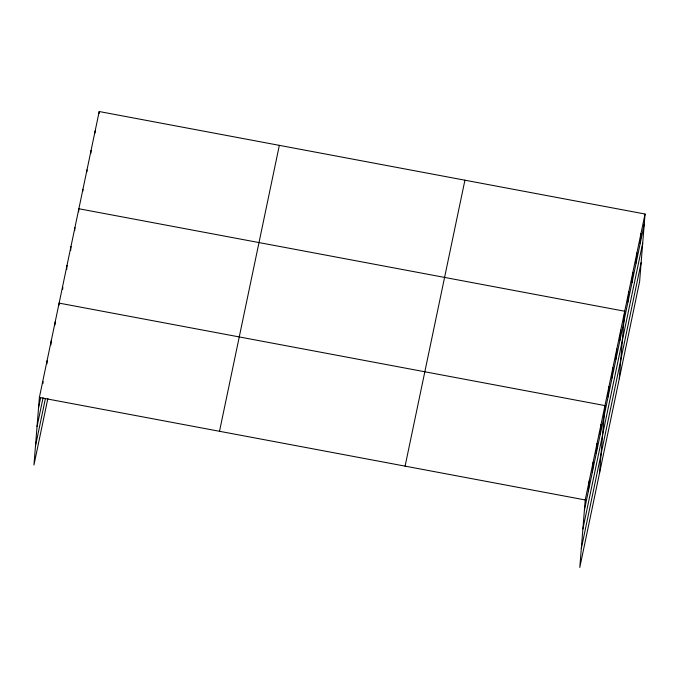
<?xml version="1.0" encoding="UTF-8"?>
<svg xmlns="http://www.w3.org/2000/svg" width="679" height="679" viewBox="0 0 679 679"><rect width="100%" height="100%" fill="white"/><g stroke="black" fill="none" stroke-linecap="round" stroke-linejoin="round"><path stroke-width="1.02" d="M645.05 214.021L585.222 499.956L579.79 567.466L639.618 281.53L645.05 214.021L99.21 111.534L39.382 397.47L33.95 464.979L47.878 398.437M42.921 383.66L43.083 381.632M46.953 363.774L47.199 360.736M50.9 344.907L51.231 340.85M54.931 325.02L55.177 321.982M58.963 305.134L59.124 303.114L604.964 405.592L599.532 473.11M62.663 289.305L62.833 287.276M66.695 269.419L67.026 265.37M70.65 250.551L70.972 246.494M74.673 230.665L74.919 227.626M78.628 211.789L78.866 208.75L624.705 311.237L619.273 378.746M82.779 191.334L82.94 189.305M86.844 171.889L87.005 169.869M90.833 153.462L91.079 150.424M94.984 133.008L95.145 130.979M99.049 113.563L99.21 111.534M588.354 491.214L589.168 481.08M592.3 472.338L593.115 462.212M596.255 453.47L597.07 443.336M600.202 434.594L601.017 424.468M608.095 396.85L608.91 386.724M612.051 377.982L612.865 367.848M615.997 359.106L616.812 348.981M619.944 340.238L620.759 330.104M627.965 301.926L628.779 291.792M632.03 282.481L632.845 272.347M636.096 263.036L636.91 252.902M640.17 243.591L640.984 233.466M38.567 407.595L40.647 397.665M37.039 426.531L43.074 397.733M35.478 446.044L45.451 398.369M219.512 431.292L279.341 145.357M405.091 466.134L464.92 180.198M584.407 510.082L644.235 224.146M582.879 529.017L642.707 243.082M581.309 548.53L641.146 262.595M39.382 397.47L585.222 499.956"/></g></svg>
